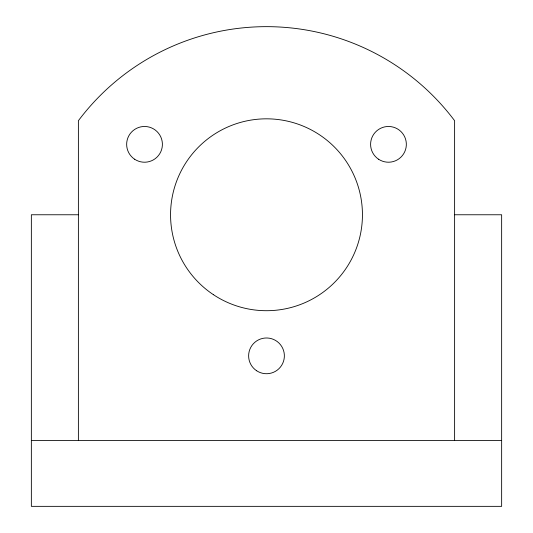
<?xml version="1.0" encoding="UTF-8"?>
<svg xmlns="http://www.w3.org/2000/svg" width="533" height="533" viewBox="0 0 533 533"><rect width="100%" height="100%" fill="white"/><g stroke="black" fill="none" stroke-linecap="round" stroke-linejoin="round"><path stroke-width="0.8" d="M78.384 214.766L31.354 214.766L31.354 506.35L501.646 506.35L501.646 214.766L454.616 214.766M31.354 440.511L501.646 440.511M454.616 440.511L454.616 120.711A235.146 235.146 0 0 0 78.384 120.711L78.384 440.511M213.407 294.676A95.94 95.94 0 0 0 362.253 220.789A95.94 95.94 0 0 0 223.84 128.833A95.94 95.94 0 0 0 213.407 294.676M378.583 159.234A17.869 17.869 0 0 0 406.306 145.469A17.869 17.869 0 0 0 380.529 128.34A17.869 17.869 0 0 0 378.583 159.234M134.636 159.234A17.869 17.869 0 0 0 162.365 145.469A17.869 17.869 0 0 0 136.581 128.34A17.869 17.869 0 0 0 134.636 159.234M256.613 370.741A17.869 17.869 0 0 0 284.336 356.977A17.869 17.869 0 0 0 258.552 339.847A17.869 17.869 0 0 0 256.613 370.741"/></g></svg>
